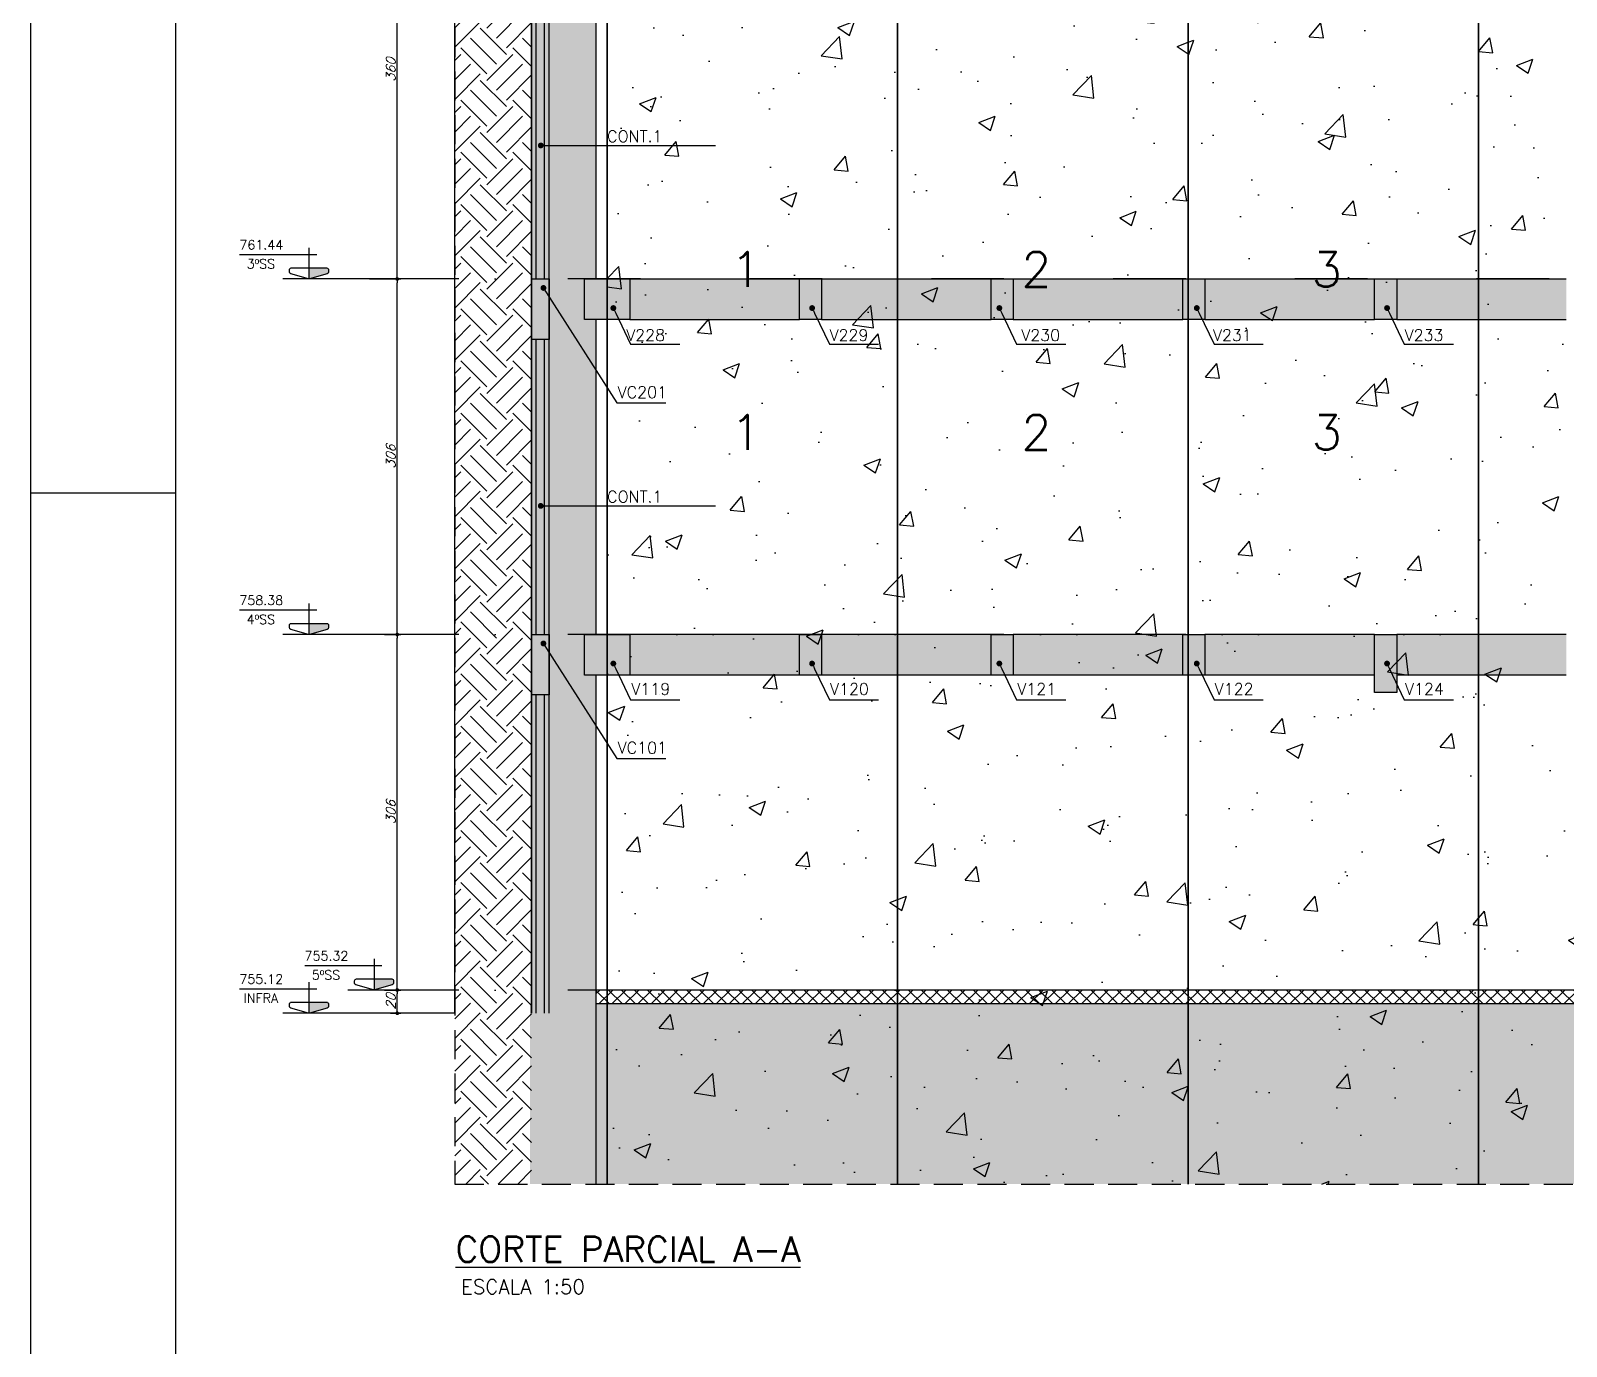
# Model space of a CAD drawing. Header units: millimetres. Extents: x 0 to 8720, y 0 to 4500.
# Drawn here: x 0 to 1322, y 2235 to 3368 of the extents above; entities that cross this region are included whole.
import ezdxf
from ezdxf import colors
from ezdxf.entities.mleader import LeaderData, LeaderLine
from ezdxf.enums import TextEntityAlignment as Align
from ezdxf.math import Vec2, Vec3

# ---------------------------------------------------------------- set-up
doc = ezdxf.new("R2010")
doc.units = ezdxf.units.MM
doc.header["$LTSCALE"] = 50
doc.linetypes.add('DASHED', pattern=[0.75, 0.5, -0.25])
doc.linetypes.add('DIVIDE2', pattern=[0.625, 0.25, -0.125, 0, -0.125, 0, -0.125])
for name, color, linetype in [('AR-TEXTO_REGUA 120_1-200', 4, 'Continuous'), ('F-AUX', 2, 'Continuous'), ('F-AUX-DET', 2, 'Continuous'), ('F-AUX-RED', 1, 'Continuous'), ('F-CORTE', 4, 'Continuous'), ('F-COTAS', 106, 'Continuous'), ('F-CPC', 1, 'DASHED'), ('F-EIXOS-DET', 1, 'Continuous'), ('F-FUNDAÇÃO-VISTA', 253, 'Continuous'), ('F-MARGEM', 1, 'Continuous'), ('F-MURETA OBRA', 4, 'Continuous'), ('F-NÍVEL-VISTA', 2, 'Continuous'), ('F-PERFIL VISTA', 252, 'Continuous'), ('F-SOLIDO-CORTE', 71, 'Continuous'), ('F-TEXTO', 6, 'Continuous'), ('F-TEXTO-YELLOW', 2, 'Continuous'), ('F-VISTA', 2, 'Continuous'), ('F-VISTA SÓLIDO', 254, 'Continuous')]:
    doc.layers.add(name, color=color, linetype=linetype)
doc.styles.add('CP-TEXT-INCL', font='simplex.shx', dxfattribs={"oblique": 20})
doc.styles.add('MCP', font='simplex.shx')
doc.styles.add('REGUA-120-esc1_200', font='simplex.shx', dxfattribs={"height": 0.6})
doc.styles.add('ROMANS', font='simplex.shx')
doc.styles.get("Standard").update_dxf_attribs({"font": 'txt.shx'})
doc.dimstyles.new('CP-COTAS-50', dxfattribs={"dimscale": 0.64, "dimtxt": 12.5, "dimasz": 5, "dimexe": 5, "dimexo": 5, "dimgap": 2.5, "dimtad": 1, "dimdec": 1, "dimdsep": 46, "dimtxsty": 'CP-TEXT-INCL', "dimblk1": 'DOT', "dimblk2": 'DOT', "dimsah": 1, "dimcen": 9, "dimclrd": 256, "dimclre": 256, "dimclrt": 256, "dimadec": 0, "dimazin": 0, "dimtfac": 1, "dimtdec": 1, "dimtmove": 2, "dimatfit": 3, "dimldrblk": 'DOT', "dimfxl": 5, "dimtolj": 1, "dimarcsym": 0})

# ---------------------------------------------------------------- blocks, each defined once
blk = doc.blocks.new('_DOT')
at = {"color": 0, "linetype": 'ByBlock'}
blk.add_line((-0.5, 0), (-1, 0), dxfattribs=at)
at = {"color": 0, "linetype": 'ByBlock', "const_width": 0.5}
blk.add_lwpolyline([(-0.25, 0, 1), (0.25, 0, 1)], format="xyb", close=True, dxfattribs=at)
blk = doc.blocks.new('A0-3L_900')
at = {"layer": 'F-MARGEM', "color": 2}
blk.add_line((0, 59.4), (2.5, 59.4), dxfattribs=at)
blk.add_lwpolyline([(0, 0), (0, 90), (174.4, 90), (174.4, 0)], close=True, dxfattribs=at)
at = {"layer": 'F-MARGEM', "color": 7}
blk.add_lwpolyline([(2.5, 89), (173.4, 89), (173.4, 1), (2.5, 1)], close=True, dxfattribs=at)
blk = doc.blocks.new('Nível - Vista')
at = {"layer": 'F-NÍVEL-VISTA'}
blk.add_hatch(color=71, dxfattribs=at).paths.add_polyline_path([(0, 0.238), (-0.38, 0.238, 0.414214), (-0.42, 0.198), (-0.42, 0.148, 0.331206), (-0.391, 0.11), (-0.011, 0.002, 0.072993), (0, 0)])
at = {"layer": 'F-NÍVEL-VISTA', "color": 2}
for p, q in [((0, 0.67), (0, 0)), ((-0.168, 0.521), (1.493, 0.521))]:
    blk.add_line(p, q, dxfattribs=at)
blk.add_lwpolyline([(-0.011, 0.002, 0.146769), (0.011, 0.002), (0.391, 0.11, 0.331206), (0.42, 0.148), (0.42, 0.198, 0.414214), (0.38, 0.238), (-0.38, 0.238, 0.414214), (-0.42, 0.198), (-0.42, 0.148, 0.331206), (-0.391, 0.11), (-0.011, 0.002, 0.146769), (0.011, 0.002)], format="xyb", dxfattribs=at)
at = {"layer": 'F-TEXTO', "color": 3, "style": 'MCP'}
for tag, p in [('NÍVEL', (1.026, 0.636)), ('NÍVEL_DETALHE', (1.02, 0.186))]:
    blk.add_attdef(tag, text='', height=0.2, dxfattribs=at).set_placement(p, align=Align.CENTER)
blk = doc.blocks.new('*D164')
at = {"layer": 'F-COTAS', "lineweight": -2, "transparency": 16777216}
for p, q in [((291.7, 3154), (318.7, 3154)), ((315.5, 2851.2), (315.5, 3150.8)), ((304.6, 2848), (318.7, 2848))]:
    blk.add_line(p, q, dxfattribs=at)
at = {"layer": 'F-COTAS', "lineweight": -2, "transparency": 16777216, "xscale": 3.2, "yscale": 3.2, "zscale": 3.2}
for p, rotation in [((315.5, 3154), 90), ((315.5, 2848), 270)]:
    blk.add_blockref('_DOT', p, dxfattribs=dict(at, rotation=rotation))
at = {"layer": 'F-COTAS', "transparency": 16777216, "insert": (309.9, 3001), "char_height": 8, "attachment_point": 5, "rotation": 90, "style": 'CP-TEXT-INCL'}
blk.add_mtext('\\A1;306', dxfattribs=at)
blk = doc.blocks.new('*D165')
at = {"layer": 'F-COTAS', "lineweight": -2, "transparency": 16777216}
for p, q in [((273, 3514), (318.7, 3514)), ((315.5, 3157.2), (315.5, 3510.8)), ((291.7, 3154), (318.7, 3154))]:
    blk.add_line(p, q, dxfattribs=at)
at = {"layer": 'F-COTAS', "lineweight": -2, "transparency": 16777216, "xscale": 3.2, "yscale": 3.2, "zscale": 3.2}
for p, rotation in [((315.5, 3514), 90), ((315.5, 3154), 270)]:
    blk.add_blockref('_DOT', p, dxfattribs=dict(at, rotation=rotation))
at = {"layer": 'F-COTAS', "transparency": 16777216, "insert": (309.9, 3334), "char_height": 8, "attachment_point": 5, "rotation": 90, "style": 'CP-TEXT-INCL'}
blk.add_mtext('\\A1;360', dxfattribs=at)
blk = doc.blocks.new('*D171')
at = {"layer": 'F-COTAS', "lineweight": -2, "transparency": 16777216}
for p, q in [((304.6, 2848), (318.7, 2848)), ((315.5, 2545.2), (315.5, 2844.8)), ((304.6, 2542), (318.7, 2542))]:
    blk.add_line(p, q, dxfattribs=at)
at = {"layer": 'F-COTAS', "lineweight": -2, "transparency": 16777216, "xscale": 3.2, "yscale": 3.2, "zscale": 3.2}
for p, rotation in [((315.5, 2848), 90), ((315.5, 2542), 270)]:
    blk.add_blockref('_DOT', p, dxfattribs=dict(at, rotation=rotation))
at = {"layer": 'F-COTAS', "transparency": 16777216, "insert": (309.9, 2695), "char_height": 8, "attachment_point": 5, "rotation": 90, "style": 'CP-TEXT-INCL'}
blk.add_mtext('\\A1;306', dxfattribs=at)
blk = doc.blocks.new('*D170')
at = {"layer": 'F-COTAS', "lineweight": -2, "transparency": 16777216}
for p, q in [((309.8, 2542), (318.7, 2542)), ((315.5, 2525.2), (315.5, 2538.8)), ((309.8, 2522), (318.7, 2522))]:
    blk.add_line(p, q, dxfattribs=at)
at = {"layer": 'F-COTAS', "lineweight": -2, "transparency": 16777216, "xscale": 3.2, "yscale": 3.2, "zscale": 3.2}
for p, rotation in [((315.5, 2542), 90), ((315.5, 2522), 270)]:
    blk.add_blockref('_DOT', p, dxfattribs=dict(at, rotation=rotation))
at = {"layer": 'F-COTAS', "transparency": 16777216, "insert": (309.9, 2532), "char_height": 8, "attachment_point": 5, "rotation": 90, "style": 'CP-TEXT-INCL'}
blk.add_mtext('\\A1;20', dxfattribs=at)

msp = doc.modelspace()

# ---------------------------------------------------------------- hatches: boundary and pattern name
at = {"layer": 'F-AUX'}
h = msp.add_hatch(dxfattribs=at)
h.set_pattern_fill('AR-CONC', color=1, scale=0.05)
h.set_pattern_definition([(50, (1023.148, 120), (9.109233, -0.796954), [0.9525, -10.4775]), (355, (1023.148, 120), (-1.76217, 9.552842), [0.762, -8.38203]), (100.45144, (1023.907, 119.934), (7.347062, 8.755888), [0.8095, -8.904512]), (46.1842, (1023.148, 122.54), (13.553952, -2.102116), [1.42875, -15.71625]), (96.63556, (1024.278, 122.365), (11.870207, 12.371306), [1.21425, -13.35678]), (351.18415, (1023.148, 122.54), (11.870207, 12.371306), [1.143, -12.572987]), (21, (1024.418, 121.905), (7.58072, -5.11326), [0.9525, -10.4775]), (326, (1024.418, 121.905), (3.090101, 9.209398), [0.762, -8.382]), (71.45144, (1025.05, 121.479), (10.67082, 4.096138), [0.8095, -8.904497]), (37.5, (1023.1483, 120), (0.1544302, 4.227752), [0, -8.2804, 0, -8.509, 0, -8.41375]), (7.5, (1023.1483, 120), (3.340983, 5.009029), [0, -4.8514, 0, -8.0899, 0, -3.20675]), (327.5, (1020.3162, 120), (6.7795298, -0.2864372), [0, -3.175, 0, -9.906, 0, -13.1445]), (317.5, (1019.046, 120), (7.406459, 1.271325), [0, -4.1275, 0, -6.5786, 0, -9.3345])])
h.paths.add_polyline_path([(435.21, 3153.99), (442.21, 3153.99), (442.21, 3828), (435.21, 3828)])
h.paths.add_polyline_path([(435.21, 2847.99), (442.21, 2847.99), (442.21, 3101.99), (435.21, 3101.99)])
h.paths.add_polyline_path([(442.21, 2795.99), (435.21, 2795.99), (435.21, 2521.99), (442.21, 2521.99)])
at = {"layer": 'F-AUX-DET'}
h = msp.add_hatch(dxfattribs=at)
h.set_pattern_fill('EARTH', color=252, scale=5, angle=45)
h.set_pattern_definition([(45, (140, 120), (0, 44.90128), [31.75, -31.75]), (45, (131.58, 128.42), (0, 44.90128), [31.75, -31.75]), (45, (123.162, 136.838), (0, 44.90128), [31.75, -31.75]), (135, (123.162, 142.45), (-44.90128, 0), [31.75, -31.75]), (135, (131.58, 150.87), (-44.90128, 0), [31.75, -31.75]), (135, (140, 159.29), (-44.90128, 0), [31.75, -31.75])])
h.paths.add_polyline_path([(431.21, 3864), (365, 3864), (365, 2374.99), (431.21, 2374.99)])
h = msp.add_hatch(dxfattribs=at)
h.set_pattern_fill('EARTH', color=252, scale=5, angle=45)
h.set_pattern_definition([(45, (140, -3746.03), (0, 44.90128), [31.75, -31.75]), (45, (131.58, -3737.61), (0, 44.90128), [31.75, -31.75]), (45, (123.162, -3729.19), (0, 44.90128), [31.75, -31.75]), (135, (123.162, -3723.58), (-44.90128, 0), [31.75, -31.75]), (135, (131.58, -3715.16), (-44.90128, 0), [31.75, -31.75]), (135, (140, -3706.74), (-44.90128, 0), [31.75, -31.75])])
edge = h.paths.add_edge_path(flags=17)
edge.add_arc((3056.46, 2474.7), 10.99, 305, 415)
edge.add_arc((3053.46, 2496.98), 16.21, 305, 415)
edge.add_arc((3055.13, 2521.16), 13.3, 305, 401.62752)
edge.add_line((3065.08, 2529.99), (2969.98, 2529.99))
edge.add_line((2969.98, 2529.99), (2969.98, 2494.99))
edge.add_line((2969.98, 2494.99), (2950.98, 2494.99))
edge.add_line((2950.98, 2494.99), (2950.98, 2529.99))
edge.add_line((2950.98, 2529.99), (2829.01, 2529.99))
edge.add_arc((2839.24, 2524.12), 11.8, 150.11954, 235)
edge.add_arc((2837.88, 2506.73), 9.43, 125, 235)
edge.add_arc((2838.65, 2490.17), 10.78, 125, 235)
edge.add_arc((2841.56, 2468.35), 15.85, 125, 235)
edge.add_arc((2838.15, 2447.25), 9.91, 125, 235)
edge.add_arc((2841.75, 2425.89), 16.17, 125, 235)
edge.add_arc((2841.95, 2418.06), 10.92, 209.70053, 319.70053)
edge.add_arc((2861.33, 2418.73), 13.49, 215, 325)
edge.add_arc((2884.6, 2419.56), 14.92, 215, 325)
edge.add_arc((2907.77, 2418.65), 13.35, 215, 325)
edge.add_arc((2930.56, 2419.3), 14.47, 215, 325)
edge.add_arc((2952.34, 2417.95), 12.12, 215, 325)
edge.add_arc((2969.57, 2416.11), 8.92, 215, 325)
edge.add_arc((2985.02, 2416.69), 9.93, 215, 325)
edge.add_arc((2999.87, 2415.7), 8.2, 215, 325)
edge.add_arc((3017.76, 2418.82), 13.64, 215, 325)
edge.add_arc((3039.32, 2418.27), 12.68, 215, 325)
edge.add_arc((3052.32, 2421.16), 10.49, 255.57323, 365.57323)
edge.add_arc((3057.49, 2429.7), 9.19, 305, 415)
edge.add_arc((3058.03, 2443.99), 8.25, 305, 415)
edge.add_arc((3057.53, 2458.22), 9.13, 305, 415)
h.paths.add_polyline_path([(5698.47, 2488.12), (5791.56, 2488.12), (5791.56, 2519.79), (5698.47, 2519.79)], flags=16)
h.paths.add_polyline_path([(1936.37, 2488.12), (2029.46, 2488.12), (2029.46, 2519.79), (1936.37, 2519.79)], flags=16)
h.paths.add_polyline_path([(2659.61, 2488.91), (2768.42, 2488.91), (2768.42, 2520.58), (2659.61, 2520.58)], flags=16)
h.paths.add_polyline_path([(2887.82, 2481.9), (2916.15, 2481.9), (2916.15, 2496.9), (2887.82, 2496.9)], flags=16)
h.paths.add_polyline_path([(4134.28, 2521.99), (4163.28, 2521.99), (4163.28, 2481.99), (4134.28, 2481.99)], flags=16)
edge = h.paths.add_edge_path()
edge.add_line((7020.78, 2529.99), (3065.08, 2529.99))
edge.add_arc((3055.13, 2521.16), 13.3, -55, 41.62752, ccw=False)
edge.add_arc((3053.46, 2496.98), 16.21, -55, 55, ccw=False)
edge.add_arc((3056.46, 2474.7), 10.99, -55, 55, ccw=False)
edge.add_arc((3057.53, 2458.22), 9.13, -55, 55, ccw=False)
edge.add_arc((3058.03, 2443.99), 8.25, -55, 55, ccw=False)
edge.add_arc((3057.49, 2429.7), 9.19, -55, 55, ccw=False)
edge.add_arc((3052.32, 2421.16), 10.49, -104.42677, 5.57323, ccw=False)
edge.add_arc((3039.32, 2418.27), 12.68, 215, 325, ccw=False)
edge.add_arc((3017.76, 2418.82), 13.64, 215, 325, ccw=False)
edge.add_arc((2999.87, 2415.7), 8.2, 215, 325, ccw=False)
edge.add_arc((2985.02, 2416.69), 9.93, 215, 325, ccw=False)
edge.add_arc((2969.57, 2416.11), 8.92, 215, 325, ccw=False)
edge.add_arc((2952.34, 2417.95), 12.12, 215, 325, ccw=False)
edge.add_arc((2930.56, 2419.3), 14.47, 215, 325, ccw=False)
edge.add_arc((2907.77, 2418.65), 13.35, 215, 325, ccw=False)
edge.add_arc((2884.6, 2419.56), 14.92, 215, 325, ccw=False)
edge.add_arc((2861.33, 2418.73), 13.49, 215, 325, ccw=False)
edge.add_arc((2841.95, 2418.06), 10.92, 209.70053, 319.70053, ccw=False)
edge.add_arc((2841.75, 2425.89), 16.17, 125, 235, ccw=False)
edge.add_arc((2838.15, 2447.25), 9.91, 125, 235, ccw=False)
edge.add_arc((2841.56, 2468.35), 15.85, 125, 235, ccw=False)
edge.add_arc((2838.65, 2490.17), 10.78, 125, 235, ccw=False)
edge.add_arc((2837.88, 2506.73), 9.43, 125, 235, ccw=False)
edge.add_arc((2839.24, 2524.12), 11.8, 150.11954, 235, ccw=False)
edge.add_line((2829.01, 2529.99), (429.84, 2529.99))
edge.add_line((429.84, 2529.99), (429.84, 2374.99))
edge.add_line((429.84, 2374.99), (7020.78, 2374.99))
edge.add_line((7020.78, 2374.99), (7020.78, 2529.99))
at = {"layer": 'F-AUX-RED'}
h = msp.add_hatch(dxfattribs=at)
h.set_pattern_fill('ANSI37', color=256, scale=2.5)
h.set_pattern_definition([(45, (140, -3746.029), (-5.61266, 5.61266), []), (135, (140, -3746.029), (-5.61266, -5.61266), [])])
h.paths.add_polyline_path([(2950.98, 2541.99), (2750.28, 2541.99), (486.8, 2541.99), (486.8, 2529.99), (2950.98, 2529.99)])
at = {"layer": 'F-PERFIL VISTA'}
h = msp.add_hatch(dxfattribs=at)
h.set_pattern_fill('AR-CONC', color=256, scale=0.8)
h.paths.add_polyline_path([(746.28, 3673.99), (496.28, 3673.99), (496.28, 2374.99), (746.28, 2374.99)], flags=17)
h.paths.add_polyline_path([(1246.28, 3799.99), (1246.28, 3848.99), (486.28, 3848.99), (486.28, 3799.99), (496.28, 3799.99), (496.28, 3673.99), (746.28, 3673.99), (746.28, 2374.99), (1246.28, 2374.99)])
h.paths.add_polyline_path([(1246.28, 3673.99), (996.28, 3673.99), (996.28, 2374.99), (1246.28, 2374.99)], flags=17)
at = {"layer": 'F-PERFIL VISTA', "ltscale": 2}
h = msp.add_hatch(dxfattribs=at)
h.set_pattern_fill('AR-CONC', color=256, scale=0.8)
h.paths.add_polyline_path([(1721.28, 3673.99), (1246.28, 3673.99), (1246.28, 2374.99), (1721.28, 2374.99)])
h.paths.add_polyline_path([(1721.28, 3848.99), (1246.28, 3848.99), (1246.28, 3799.99), (1246.28, 3673.99), (1721.28, 3673.99)])
h = msp.add_hatch(dxfattribs=at)
h.set_pattern_fill('AR-CONC', color=256, scale=0.8)
h.paths.add_polyline_path([(1246.28, 3673.99), (996.28, 3673.99), (996.28, 2374.99), (1246.28, 2374.99)])
at = {"layer": 'F-SOLIDO-CORTE'}
h = msp.add_hatch(color=256, dxfattribs=at)
h.dxf.hatch_style = 1
h.paths.add_polyline_path([(431.21, 3153.99), (435.21, 3153.99), (435.21, 3828), (431.21, 3828)])
h.paths.add_polyline_path([(431.21, 2847.99), (435.21, 2847.99), (435.21, 3101.99), (431.21, 3101.99)])
h.paths.add_polyline_path([(435.21, 2795.99), (431.21, 2795.99), (431.21, 2521.99), (435.21, 2521.99)])
h = msp.add_hatch(color=256, dxfattribs=at)
h.dxf.hatch_style = 1
h.paths.add_polyline_path([(442.21, 3153.99), (446.21, 3153.99), (446.21, 3828), (442.21, 3828)])
h.paths.add_polyline_path([(446.21, 2795.99), (442.21, 2795.99), (442.21, 2521.99), (446.21, 2521.99)])
h.paths.add_polyline_path([(442.21, 2847.99), (446.21, 2847.99), (446.21, 3101.99), (442.21, 3101.99)])
h = msp.add_hatch(color=256, dxfattribs=at)
h.dxf.hatch_style = 1
h.paths.add_polyline_path([(446.21, 3153.99), (431.21, 3153.99), (431.21, 3101.99), (446.21, 3101.99)])
h = msp.add_hatch(color=256, dxfattribs=at)
h.dxf.hatch_style = 1
h.paths.add_polyline_path([(515.78, 3118.99), (493.57, 3118.99), (476.78, 3118.99), (476.78, 3139.67), (476.78, 3153.99), (492.74, 3153.99), (515.78, 3153.99), (515.78, 3131.91)])
h = msp.add_hatch(color=256, dxfattribs=at)
h.dxf.hatch_style = 1
h.paths.add_polyline_path([(680.83, 3118.99), (673.82, 3118.99), (661.83, 3118.99), (661.83, 3141.08), (661.83, 3153.99), (673.82, 3153.99), (680.83, 3153.99), (680.83, 3131.91)])
h = msp.add_hatch(color=256, dxfattribs=at)
h.dxf.hatch_style = 1
h.paths.add_polyline_path([(845.83, 3118.99), (838.82, 3118.99), (826.83, 3118.99), (826.83, 3141.08), (826.83, 3153.99), (838.82, 3153.99), (845.83, 3153.99), (845.83, 3131.91)])
h = msp.add_hatch(color=256, dxfattribs=at)
h.dxf.hatch_style = 1
h.paths.add_polyline_path([(1010.83, 3118.99), (1003.82, 3118.99), (991.83, 3118.99), (991.83, 3141.08), (991.83, 3153.99), (1003.82, 3153.99), (1010.83, 3153.99), (1010.83, 3131.91)])
h = msp.add_hatch(color=256, dxfattribs=at)
h.dxf.hatch_style = 1
h.paths.add_polyline_path([(1175.83, 3118.99), (1168.82, 3118.99), (1156.83, 3118.99), (1156.83, 3141.08), (1156.83, 3153.99), (1168.82, 3153.99), (1175.83, 3153.99), (1175.83, 3131.91)])
h = msp.add_hatch(color=256, dxfattribs=at)
h.dxf.hatch_style = 1
h.paths.add_polyline_path([(446.21, 2847.99), (431.21, 2847.99), (431.21, 2795.99), (446.21, 2795.99)])
h = msp.add_hatch(color=256, dxfattribs=at)
h.dxf.hatch_style = 1
h.paths.add_polyline_path([(515.78, 2812.99), (493.57, 2812.99), (476.78, 2812.99), (476.78, 2833.67), (476.78, 2847.99), (492.74, 2847.99), (515.78, 2847.99), (515.78, 2825.91)])
h = msp.add_hatch(color=256, dxfattribs=at)
h.dxf.hatch_style = 1
h.paths.add_polyline_path([(680.83, 2812.99), (673.82, 2812.99), (661.83, 2812.99), (661.83, 2835.08), (661.83, 2847.99), (673.82, 2847.99), (680.83, 2847.99), (680.83, 2825.91)])
h = msp.add_hatch(color=256, dxfattribs=at)
h.dxf.hatch_style = 1
h.paths.add_polyline_path([(845.83, 2812.99), (838.82, 2812.99), (826.83, 2812.99), (826.83, 2835.08), (826.83, 2847.99), (838.82, 2847.99), (845.83, 2847.99), (845.83, 2825.91)])
h = msp.add_hatch(color=256, dxfattribs=at)
h.dxf.hatch_style = 1
h.paths.add_polyline_path([(1010.83, 2812.99), (1003.82, 2812.99), (991.83, 2812.99), (991.83, 2835.08), (991.83, 2847.99), (1003.82, 2847.99), (1010.83, 2847.99), (1010.83, 2825.91)])
h = msp.add_hatch(color=256, dxfattribs=at)
h.dxf.hatch_style = 1
h.paths.add_polyline_path([(1175.83, 2797.99), (1168.82, 2797.99), (1156.83, 2797.99), (1156.83, 2835.08), (1156.83, 2847.99), (1168.82, 2847.99), (1175.83, 2847.99), (1175.83, 2825.91)])
at = {"layer": 'F-VISTA SÓLIDO'}
h = msp.add_hatch(color=254, dxfattribs=at)
h.dxf.hatch_style = 1
h.paths.add_polyline_path([(446.21, 2521.99), (486.8, 2521.99), (486.8, 2812.99), (476.78, 2812.99), (476.78, 2833.67), (476.78, 2847.99), (486.8, 2847.99), (486.8, 3118.99), (476.78, 3118.99), (476.78, 3139.67), (476.78, 3153.99), (486.8, 3153.99), (486.8, 3479), (476.78, 3479), (476.78, 3514), (486.83, 3514), (486.83, 3696.25), (486.83, 3730), (486.83, 3849), (486.74, 3849), (481.19, 3849), (446.25, 3849), (446.25, 3576.97), (446.25, 3514), (446.21, 3218.78), (446.21, 3154), (446.21, 2903.06), (446.21, 2847.99)])
h = msp.add_hatch(color=254, dxfattribs=at)
h.dxf.hatch_style = 1
h.paths.add_polyline_path([(661.83, 3141.08), (661.83, 3153.99), (515.78, 3153.99), (515.78, 3131.91), (515.78, 3118.99), (661.83, 3118.99)])
h = msp.add_hatch(color=254, dxfattribs=at)
h.dxf.hatch_style = 1
h.paths.add_polyline_path([(826.83, 3141.08), (826.83, 3153.99), (680.83, 3153.99), (680.83, 3131.91), (680.83, 3118.99), (826.83, 3118.99)])
h = msp.add_hatch(color=254, dxfattribs=at)
h.dxf.hatch_style = 1
h.paths.add_polyline_path([(991.83, 3141.08), (991.83, 3153.99), (845.83, 3153.99), (845.83, 3131.91), (845.83, 3118.99), (991.83, 3118.99)])
h = msp.add_hatch(color=254, dxfattribs=at)
h.dxf.hatch_style = 1
h.paths.add_polyline_path([(1156.83, 3141.08), (1156.83, 3153.99), (1010.83, 3153.99), (1010.83, 3131.91), (1010.83, 3118.99), (1156.83, 3118.99)])
h = msp.add_hatch(color=254, dxfattribs=at)
h.dxf.hatch_style = 1
h.paths.add_polyline_path([(1321.83, 3153.99), (1175.83, 3153.99), (1175.83, 3131.91), (1175.83, 3118.99), (1321.83, 3118.99), (1321.83, 3141.08)])
h = msp.add_hatch(color=256, dxfattribs=at)
h.dxf.hatch_style = 1
h.paths.add_polyline_path([(661.83, 2835.08), (661.83, 2847.99), (520.58, 2847.99), (515.78, 2847.99), (515.78, 2825.91), (515.78, 2812.99), (520.58, 2812.99), (536.74, 2812.99), (661.83, 2812.99)])
h = msp.add_hatch(color=256, dxfattribs=at)
h.dxf.hatch_style = 1
h.paths.add_polyline_path([(826.83, 2835.08), (826.83, 2847.99), (680.83, 2847.99), (680.83, 2825.91), (680.83, 2812.99), (697.53, 2812.99), (826.83, 2812.99)])
h = msp.add_hatch(color=256, dxfattribs=at)
h.dxf.hatch_style = 1
h.paths.add_polyline_path([(991.83, 2835.08), (991.83, 2847.99), (981.28, 2847.99), (845.83, 2847.99), (845.83, 2825.91), (845.83, 2812.99), (861.33, 2812.99), (981.28, 2812.99), (985.58, 2812.99), (991.83, 2812.99)])
h = msp.add_hatch(color=256, dxfattribs=at)
h.dxf.hatch_style = 1
h.paths.add_polyline_path([(1156.83, 2835.08), (1156.83, 2847.99), (1021.28, 2847.99), (1010.83, 2847.99), (1010.83, 2825.91), (1010.83, 2812.99), (1021.28, 2812.99), (1036.79, 2812.99), (1156.83, 2812.99)])
h = msp.add_hatch(color=256, dxfattribs=at)
h.dxf.hatch_style = 1
h.paths.add_polyline_path([(1321.83, 2835.08), (1321.83, 2847.99), (1175.83, 2847.99), (1175.83, 2825.91), (1175.83, 2812.99), (1192.53, 2812.99), (1321.83, 2812.99)])

# ---------------------------------------------------------------- linework, layer by layer
at = {"layer": 'F-AUX', "color": 1, "linetype": 'DASHED'}
msp.add_lwpolyline([(7095.78, 2374.99), (7095.78, 4420), (365, 4420), (365, 2374.99)], close=True, dxfattribs=at)
at = {"layer": 'F-AUX-DET', "color": 252}
msp.add_line((431.21, 3864), (431.21, 2521.99), dxfattribs=at)
msp.add_lwpolyline([(365, 2521.99), (365, 3864)], dxfattribs=at)
msp.add_lwpolyline([(365, 2521.99), (365, 3864)], dxfattribs=at)
at = {"layer": 'F-AUX-RED'}
for points in [[(2750.28, 2541.99), (486.8, 2541.99)], [(2950.98, 2529.99), (486.8, 2529.99)]]:
    msp.add_lwpolyline(points, dxfattribs=at)
at = {"layer": 'F-CORTE'}
for p, q in [((431.21, 2521.99), (431.21, 3812)), ((435.21, 3153.99), (435.21, 3812)), ((442.21, 3153.99), (442.21, 3812)), ((446.21, 2521.99), (446.21, 3812)), ((435.21, 2847.99), (435.21, 3101.99)), ((442.21, 2847.99), (442.21, 3101.99)), ((435.21, 2521.99), (435.21, 2795.99)), ((442.21, 2521.99), (442.21, 2795.99))]:
    msp.add_line(p, q, dxfattribs=at)
for points in [[(431.21, 3153.99), (446.21, 3153.99), (446.21, 3101.99), (431.21, 3101.99), (431.21, 3153.99)], [(431.21, 2847.99), (446.21, 2847.99), (446.21, 2795.99), (431.21, 2795.99), (431.21, 2847.99)]]:
    msp.add_lwpolyline(points, dxfattribs=at)
for points in [[(515.78, 3118.99), (493.57, 3118.99), (476.78, 3118.99), (476.78, 3139.67), (476.78, 3153.99), (492.74, 3153.99), (515.78, 3153.99), (515.78, 3131.91)], [(680.83, 3118.99), (673.82, 3118.99), (661.83, 3118.99), (661.83, 3141.08), (661.83, 3153.99), (673.82, 3153.99), (680.83, 3153.99), (680.83, 3131.91)], [(845.83, 3118.99), (838.82, 3118.99), (826.83, 3118.99), (826.83, 3141.08), (826.83, 3153.99), (838.82, 3153.99), (845.83, 3153.99), (845.83, 3131.91)], [(1010.83, 3118.99), (1003.82, 3118.99), (991.83, 3118.99), (991.83, 3141.08), (991.83, 3153.99), (1003.82, 3153.99), (1010.83, 3153.99), (1010.83, 3131.91)], [(1175.83, 3118.99), (1168.82, 3118.99), (1156.83, 3118.99), (1156.83, 3141.08), (1156.83, 3153.99), (1168.82, 3153.99), (1175.83, 3153.99), (1175.83, 3131.91)], [(515.78, 2812.99), (493.57, 2812.99), (476.78, 2812.99), (476.78, 2833.67), (476.78, 2847.99), (492.74, 2847.99), (515.78, 2847.99), (515.78, 2825.91)], [(680.83, 2812.99), (673.82, 2812.99), (661.83, 2812.99), (661.83, 2835.08), (661.83, 2847.99), (673.82, 2847.99), (680.83, 2847.99), (680.83, 2825.91)], [(845.83, 2812.99), (838.82, 2812.99), (826.83, 2812.99), (826.83, 2835.08), (826.83, 2847.99), (838.82, 2847.99), (845.83, 2847.99), (845.83, 2825.91)], [(1010.83, 2812.99), (1003.82, 2812.99), (991.83, 2812.99), (991.83, 2835.08), (991.83, 2847.99), (1003.82, 2847.99), (1010.83, 2847.99), (1010.83, 2825.91)], [(1175.83, 2797.99), (1168.82, 2797.99), (1156.83, 2797.99), (1156.83, 2835.08), (1156.83, 2847.99), (1168.82, 2847.99), (1175.83, 2847.99), (1175.83, 2825.91)]]:
    msp.add_lwpolyline(points, close=True, dxfattribs=at)
at = {"layer": 'F-CPC'}
for p, q in [((496.28, 2374.99), (496.28, 3848.99)), ((746.28, 2374.99), (746.28, 3848.99)), ((996.28, 2374.99), (996.28, 3848.99)), ((1246.28, 2374.99), (1246.28, 3848.99))]:
    msp.add_line(p, q, dxfattribs=at)
at = {"layer": 'F-EIXOS-DET', "color": 1, "linetype": 'DIVIDE2', "ltscale": 5}
for p, q in [((7095.78, 3153.99), (365, 3153.99)), ((7095.78, 2847.99), (365, 2847.99)), ((7095.78, 2541.99), (365, 2541.99))]:
    msp.add_line(p, q, dxfattribs=at)
at = {"layer": 'F-EIXOS-DET', "color": 1, "ltscale": 5}
for points in [[(365, 3153.99), (217.03, 3153.99)], [(365, 2847.99), (217.03, 2847.99)], [(365, 2541.99), (273.11, 2541.99)], [(365, 2521.99), (217.03, 2521.99)]]:
    msp.add_lwpolyline(points, dxfattribs=at)
at = {"layer": 'F-FUNDAÇÃO-VISTA'}
for p, q in [((496.28, 2374.99), (496.28, 3799.99)), ((746.28, 2374.99), (746.28, 3799.99)), ((746.28, 2374.99), (746.28, 3799.99)), ((996.28, 2374.99), (996.28, 3799.99)), ((996.28, 2374.99), (996.28, 3799.99)), ((1246.28, 2374.99), (1246.28, 3799.99)), ((1246.28, 2374.99), (1246.28, 3799.99))]:
    msp.add_line(p, q, dxfattribs=at)
at = {"layer": 'F-MURETA OBRA'}
for points in [[(496.28, 3968.99), (496.28, 2374.99)], [(746.28, 3968.99), (746.28, 2374.99)], [(996.28, 3968.99), (996.28, 2374.99)], [(1246.28, 3968.99), (1246.28, 2374.99)]]:
    msp.add_lwpolyline(points, dxfattribs=at)
at = {"layer": 'F-VISTA', "linetype": 'Continuous'}
for p, q in [((486.8, 3154), (486.8, 3479)), ((486.8, 2847.99), (486.8, 3118.99)), ((520.58, 2847.99), (515.78, 2847.99)), ((661.83, 2847.99), (520.58, 2847.99)), ((826.83, 2847.99), (680.83, 2847.99)), ((981.28, 2847.99), (845.83, 2847.99)), ((991.83, 2847.99), (981.28, 2847.99)), ((1021.28, 2847.99), (1010.83, 2847.99)), ((1156.83, 2847.99), (1021.28, 2847.99)), ((1321.83, 2847.99), (1175.83, 2847.99)), ((486.8, 2797.36), (486.8, 2812.99)), ((520.58, 2812.99), (515.78, 2812.99)), ((536.74, 2812.99), (520.58, 2812.99)), ((661.83, 2812.99), (536.74, 2812.99)), ((697.53, 2812.99), (680.83, 2812.99)), ((826.83, 2812.99), (697.53, 2812.99)), ((861.33, 2812.99), (845.83, 2812.99)), ((981.28, 2812.99), (861.33, 2812.99)), ((985.58, 2812.99), (981.28, 2812.99)), ((991.83, 2812.99), (985.58, 2812.99)), ((1021.28, 2812.99), (1010.83, 2812.99)), ((1036.79, 2812.99), (1021.28, 2812.99)), ((1156.83, 2812.99), (1036.79, 2812.99)), ((1192.53, 2812.99), (1175.83, 2812.99)), ((1321.83, 2812.99), (1192.53, 2812.99)), ((486.8, 2374.99), (486.8, 2797.36))]:
    msp.add_line(p, q, dxfattribs=at)
at = {"layer": 'F-VISTA'}
for points in [[(515.78, 3153.99), (661.83, 3153.99)], [(680.83, 3153.99), (826.83, 3153.99)], [(845.83, 3153.99), (991.83, 3153.99)], [(1010.83, 3153.99), (1156.83, 3153.99)], [(1175.83, 3153.99), (1321.83, 3153.99)], [(515.78, 3118.99), (661.83, 3118.99)], [(680.83, 3118.99), (826.83, 3118.99)], [(845.83, 3118.99), (991.83, 3118.99)], [(1010.83, 3118.99), (1156.83, 3118.99)], [(1175.83, 3118.99), (1321.83, 3118.99)]]:
    msp.add_lwpolyline(points, dxfattribs=at)

# ---------------------------------------------------------------- block references
at = {"layer": 'F-MARGEM', "xscale": 50, "yscale": 50, "zscale": 50}
msp.add_blockref('A0-3L_900', (0, 0), dxfattribs=at)
at = {"layer": 'F-NÍVEL-VISTA', "linetype": 'Continuous'}
ref = msp.add_blockref('Nível - Vista', (239.53, 3153.99), dxfattribs=dict(at, xscale=-40, yscale=40, zscale=40))
ref.add_attrib('NÍVEL', '761.44', dxfattribs={"layer": 'F-TEXTO', "color": 3, "height": 8, "style": 'MCP'}).set_placement((198.48, 3179.42), align=Align.CENTER)
ref = msp.add_blockref('Nível - Vista', (239.53, 2847.99), dxfattribs=dict(at, xscale=-40, yscale=40, zscale=40))
ref.add_attrib('NÍVEL', '758.38', dxfattribs={"layer": 'F-TEXTO', "color": 3, "height": 8, "style": 'MCP'}).set_placement((198.48, 2873.42), align=Align.CENTER)
ref = msp.add_blockref('Nível - Vista', (295.61, 2542), dxfattribs=dict(at, xscale=-40, yscale=40, zscale=40))
ref.add_attrib('NÍVEL', '755.32', dxfattribs={"layer": 'F-TEXTO', "color": 3, "height": 8, "style": 'MCP'}).set_placement((254.56, 2567.43), align=Align.CENTER)
ref = msp.add_blockref('Nível - Vista', (239.53, 2522), dxfattribs=dict(at, xscale=-40, yscale=40, zscale=40))
ref.add_attrib('NÍVEL', '755.12', dxfattribs={"layer": 'F-TEXTO', "color": 3, "height": 8, "style": 'MCP'}).set_placement((198.48, 2547.43), align=Align.CENTER)

# ---------------------------------------------------------------- texts
at = {"layer": 'AR-TEXTO_REGUA 120_1-200', "color": 2, "style": 'REGUA-120-esc1_200'}
msp.add_text('ESCALA 1:50', height=12.5, dxfattribs=at).set_placement((370.43, 2280.35))
msp.add_text('ESCALA 1:50', height=12.5, dxfattribs=at).set_placement((370.43, 2280.35))
at = {"layer": 'F-CPC', "char_height": 30, "attachment_point": 1}
for s, insert in [('1', (602.8, 3177.35)), ('2', (852.8, 3177.35)), ('3', (1102.8, 3177.35))]:
    msp.add_mtext_dynamic_manual_height_columns(s, width=540.7942, gutter_width=12.5, heights=[0], dxfattribs=dict(at, insert=insert))
at = {"layer": 'F-MURETA OBRA', "char_height": 30, "attachment_point": 1}
for s, insert in [('1', (602.8, 3036.99)), ('2', (852.8, 3036.99)), ('3', (1102.8, 3036.99))]:
    msp.add_mtext_dynamic_manual_height_columns(s, width=540.7942, gutter_width=12.5, heights=[0], dxfattribs=dict(at, insert=insert))
at = {"layer": 'F-TEXTO', "color": 3, "style": 'MCP'}
for s, p in [('3ºSS', (198.14, 3163)), ('4ºSS', (198.14, 2857)), ('5ºSS', (254.21, 2551)), ('INFRA', (198.14, 2531))]:
    msp.add_text(s, height=8, dxfattribs=at).set_placement(p, align=Align.CENTER)
at = {"layer": 'F-TEXTO', "style": 'ROMANS'}
msp.add_text('%%UCORTE PARCIAL A-A', height=21.875, dxfattribs=at).set_placement((365.59, 2307.96))
at = {"layer": 'F-TEXTO-YELLOW', "style": 'MCP'}
for s, p in [('CONT.1', (496.22, 3271.83)), ('V228', (512.61, 3100.65)), ('V229', (687.66, 3100.65)), ('V230', (852.66, 3100.65)), ('V231', (1017.66, 3100.65)), ('V233', (1182.66, 3100.65)), ('VC201', (505.27, 3051.5)), ('CONT.1', (496.22, 2961.58)), ('V119', (517.04, 2796.14)), ('V120', (688.13, 2796.14)), ('V121', (849.33, 2796.14)), ('V122', (1019.25, 2796.14)), ('V124', (1183.06, 2796.14)), ('VC101', (505.27, 2745.5))]:
    msp.add_text(s, height=10, dxfattribs=at).set_placement(p)

# ---------------------------------------------------------------- dimensions: what is measured, and where the dimension line sits
at = {"layer": 'F-COTAS'}
for base, p1, p2, picture, middle in [((315.5, 3514), (288.49, 3153.99), (269.79, 3514), '*D165', (309.9, 3334)), ((315.5, 3153.99), (301.37, 2847.99), (288.49, 3153.99), '*D164', (309.9, 3000.99)), ((315.5, 2847.99), (301.37, 2541.99), (301.37, 2847.99), '*D171', (309.9, 2694.99)), ((315.5, 2541.99), (306.58, 2521.99), (306.58, 2541.99), '*D170', (309.9, 2531.99))]:
    dim = msp.add_linear_dim(base=base, p1=p1, p2=p2, angle=90, dimstyle='CP-COTAS-50', dxfattribs=at)
    dim.commit()
    dim.dimension.update_dxf_attribs({"geometry": picture, "text_midpoint": middle})

# ---------------------------------------------------------------- leaders
at = {"layer": 'F-AUX-RED'}
ml = msp.add_multileader_mtext('Standard', dxfattribs=at)
ml.set_content('', color=256)
ml.set_leader_properties()
ml.set_arrow_properties(name='DOT')
ml.build(insert=Vec2(0, 0))
ml.multileader.update_dxf_attribs({"text_right_attachment_type": 6, "text_top_attachment_type": 0, "text_bottom_attachment_type": 0, "dogleg_length": 0.36, "arrow_head_size": 5})
ctx = ml.context
ctx.base_point, ctx.char_height, ctx.arrow_head_size, ctx.landing_gap_size, ctx.plane_origin = Vec3(589.46, 3268.91), 0.18, 5, 0.09, Vec3(439.06, 3268.91)
ctx.right_attachment = 6
notes = []
notes.append((ctx, [(0, (1, 1, 0), (499.16, 3268.91), (1, 0), 90.3, [(0, [(439.06, 3268.91)], 256, [])])]))
ctx.mtext.insert, ctx.mtext.flow_direction = Vec3(589.55, 3269), 5
ml = msp.add_multileader_mtext('Standard', dxfattribs=at)
ml.set_content('', color=256)
ml.set_leader_properties()
ml.set_arrow_properties(name='DOT')
ml.build(insert=Vec2(0, 0))
ml.multileader.update_dxf_attribs({"text_right_attachment_type": 6, "text_top_attachment_type": 0, "text_bottom_attachment_type": 0, "dogleg_length": 0.36, "arrow_head_size": 5})
ctx = ml.context
ctx.base_point, ctx.char_height, ctx.arrow_head_size, ctx.landing_gap_size, ctx.plane_origin = Vec3(546.87, 3047.25), 0.18, 5, 0.09, Vec3(489.75, 3078.34)
ctx.right_attachment = 6
notes.append((ctx, [(0, (1, 1, 0), (504.6, 3047.25), (1, 0), 42.26, [(0, [(441.33, 3146.27)], 256, [])])]))
ctx.mtext.insert, ctx.mtext.flow_direction = Vec3(546.96, 3047.34), 5
ml = msp.add_multileader_mtext('Standard', dxfattribs=at)
ml.set_content('', color=256)
ml.set_leader_properties()
ml.set_arrow_properties(name='DOT')
ml.build(insert=Vec2(0, 0))
ml.multileader.update_dxf_attribs({"text_right_attachment_type": 6, "text_top_attachment_type": 0, "text_bottom_attachment_type": 0, "dogleg_length": 0.36, "arrow_head_size": 5})
ctx = ml.context
ctx.base_point, ctx.char_height, ctx.arrow_head_size, ctx.landing_gap_size, ctx.plane_origin = Vec3(558.64, 3097.88), 0.18, 5, 0.09, Vec3(501.53, 3128.98)
ctx.right_attachment = 6
notes.append((ctx, [(0, (1, 1, 0), (516.38, 3097.88), (1, 0), 42.26, [(0, [(501.53, 3128.98)], 256, [])])]))
ctx.mtext.insert, ctx.mtext.flow_direction = Vec3(558.73, 3097.97), 5
ml = msp.add_multileader_mtext('Standard', dxfattribs=at)
ml.set_content('', color=256)
ml.set_leader_properties()
ml.set_arrow_properties(name='DOT')
ml.build(insert=Vec2(0, 0))
ml.multileader.update_dxf_attribs({"text_right_attachment_type": 6, "text_top_attachment_type": 0, "text_bottom_attachment_type": 0, "dogleg_length": 0.36, "arrow_head_size": 5})
ctx = ml.context
ctx.base_point, ctx.char_height, ctx.arrow_head_size, ctx.landing_gap_size, ctx.plane_origin = Vec3(729.73, 3097.88), 0.18, 5, 0.09, Vec3(672.61, 3128.98)
ctx.right_attachment = 6
notes.append((ctx, [(0, (1, 1, 0), (687.47, 3097.88), (1, 0), 42.26, [(0, [(672.61, 3128.98)], 256, [])])]))
ctx.mtext.insert, ctx.mtext.flow_direction = Vec3(729.82, 3097.97), 5
ml = msp.add_multileader_mtext('Standard', dxfattribs=at)
ml.set_content('', color=256)
ml.set_leader_properties()
ml.set_arrow_properties(name='DOT')
ml.build(insert=Vec2(0, 0))
ml.multileader.update_dxf_attribs({"text_right_attachment_type": 6, "text_top_attachment_type": 0, "text_bottom_attachment_type": 0, "dogleg_length": 0.36, "arrow_head_size": 5})
ctx = ml.context
ctx.base_point, ctx.char_height, ctx.arrow_head_size, ctx.landing_gap_size, ctx.plane_origin = Vec3(890.92, 3097.88), 0.18, 5, 0.09, Vec3(833.81, 3128.98)
ctx.right_attachment = 6
notes.append((ctx, [(0, (1, 1, 0), (848.66, 3097.88), (1, 0), 42.26, [(0, [(833.81, 3128.98)], 256, [])])]))
ctx.mtext.insert, ctx.mtext.flow_direction = Vec3(891.01, 3097.97), 5
ml = msp.add_multileader_mtext('Standard', dxfattribs=at)
ml.set_content('', color=256)
ml.set_leader_properties()
ml.set_arrow_properties(name='DOT')
ml.build(insert=Vec2(0, 0))
ml.multileader.update_dxf_attribs({"text_right_attachment_type": 6, "text_top_attachment_type": 0, "text_bottom_attachment_type": 0, "dogleg_length": 0.36, "arrow_head_size": 5})
ctx = ml.context
ctx.base_point, ctx.char_height, ctx.arrow_head_size, ctx.landing_gap_size, ctx.plane_origin = Vec3(1060.85, 3097.88), 0.18, 5, 0.09, Vec3(1003.73, 3128.98)
ctx.right_attachment = 6
notes.append((ctx, [(0, (1, 1, 0), (1018.59, 3097.88), (1, 0), 42.26, [(0, [(1003.73, 3128.98)], 256, [])])]))
ctx.mtext.insert, ctx.mtext.flow_direction = Vec3(1060.94, 3097.97), 5
ml = msp.add_multileader_mtext('Standard', dxfattribs=at)
ml.set_content('', color=256)
ml.set_leader_properties()
ml.set_arrow_properties(name='DOT')
ml.build(insert=Vec2(0, 0))
ml.multileader.update_dxf_attribs({"text_right_attachment_type": 6, "text_top_attachment_type": 0, "text_bottom_attachment_type": 0, "dogleg_length": 0.36, "arrow_head_size": 5})
ctx = ml.context
ctx.base_point, ctx.char_height, ctx.arrow_head_size, ctx.landing_gap_size, ctx.plane_origin = Vec3(1224.66, 3097.88), 0.18, 5, 0.09, Vec3(1167.54, 3128.98)
ctx.right_attachment = 6
notes.append((ctx, [(0, (1, 1, 0), (1182.39, 3097.88), (1, 0), 42.26, [(0, [(1167.54, 3128.98)], 256, [])])]))
ctx.mtext.insert, ctx.mtext.flow_direction = Vec3(1224.75, 3097.97), 5
ml = msp.add_multileader_mtext('Standard', dxfattribs=at)
ml.set_content('', color=256)
ml.set_leader_properties()
ml.set_arrow_properties(name='DOT')
ml.build(insert=Vec2(0, 0))
ml.multileader.update_dxf_attribs({"text_right_attachment_type": 6, "text_top_attachment_type": 0, "text_bottom_attachment_type": 0, "dogleg_length": 0.36, "arrow_head_size": 5})
ctx = ml.context
ctx.base_point, ctx.char_height, ctx.arrow_head_size, ctx.landing_gap_size, ctx.plane_origin = Vec3(589.46, 2958.67), 0.18, 5, 0.09, Vec3(439.06, 2958.67)
ctx.right_attachment = 6
notes.append((ctx, [(0, (1, 1, 0), (499.16, 2958.67), (1, 0), 90.3, [(0, [(439.06, 2958.67)], 256, [])])]))
ctx.mtext.insert, ctx.mtext.flow_direction = Vec3(589.55, 2958.76), 5
ml = msp.add_multileader_mtext('Standard', dxfattribs=at)
ml.set_content('', color=256)
ml.set_leader_properties()
ml.set_arrow_properties(name='DOT')
ml.build(insert=Vec2(0, 0))
ml.multileader.update_dxf_attribs({"text_right_attachment_type": 6, "text_top_attachment_type": 0, "text_bottom_attachment_type": 0, "dogleg_length": 0.36, "arrow_head_size": 5})
ctx = ml.context
ctx.base_point, ctx.char_height, ctx.arrow_head_size, ctx.landing_gap_size, ctx.plane_origin = Vec3(546.87, 2741.25), 0.18, 5, 0.09, Vec3(489.75, 2772.34)
ctx.right_attachment = 6
notes.append((ctx, [(0, (1, 1, 0), (504.6, 2741.25), (1, 0), 42.26, [(0, [(441.33, 2840.27)], 256, [])])]))
ctx.mtext.insert, ctx.mtext.flow_direction = Vec3(546.96, 2741.34), 5
ml = msp.add_multileader_mtext('Standard', dxfattribs=at)
ml.set_content('', color=256)
ml.set_leader_properties()
ml.set_arrow_properties(name='DOT')
ml.build(insert=Vec2(0, 0))
ml.multileader.update_dxf_attribs({"text_right_attachment_type": 6, "text_top_attachment_type": 0, "text_bottom_attachment_type": 0, "dogleg_length": 0.36, "arrow_head_size": 5})
ctx = ml.context
ctx.base_point, ctx.char_height, ctx.arrow_head_size, ctx.landing_gap_size, ctx.plane_origin = Vec3(558.64, 2791.88), 0.18, 5, 0.09, Vec3(501.53, 2822.98)
ctx.right_attachment = 6
notes.append((ctx, [(0, (1, 1, 0), (516.38, 2791.88), (1, 0), 42.26, [(0, [(501.53, 2822.98)], 256, [])])]))
ctx.mtext.insert, ctx.mtext.flow_direction = Vec3(558.73, 2791.97), 5
ml = msp.add_multileader_mtext('Standard', dxfattribs=at)
ml.set_content('', color=256)
ml.set_leader_properties()
ml.set_arrow_properties(name='DOT')
ml.build(insert=Vec2(0, 0))
ml.multileader.update_dxf_attribs({"text_right_attachment_type": 6, "text_top_attachment_type": 0, "text_bottom_attachment_type": 0, "dogleg_length": 0.36, "arrow_head_size": 5})
ctx = ml.context
ctx.base_point, ctx.char_height, ctx.arrow_head_size, ctx.landing_gap_size, ctx.plane_origin = Vec3(729.73, 2791.88), 0.18, 5, 0.09, Vec3(672.61, 2822.98)
ctx.right_attachment = 6
notes.append((ctx, [(0, (1, 1, 0), (687.47, 2791.88), (1, 0), 42.26, [(0, [(672.61, 2822.98)], 256, [])])]))
ctx.mtext.insert, ctx.mtext.flow_direction = Vec3(729.82, 2791.97), 5
ml = msp.add_multileader_mtext('Standard', dxfattribs=at)
ml.set_content('', color=256)
ml.set_leader_properties()
ml.set_arrow_properties(name='DOT')
ml.build(insert=Vec2(0, 0))
ml.multileader.update_dxf_attribs({"text_right_attachment_type": 6, "text_top_attachment_type": 0, "text_bottom_attachment_type": 0, "dogleg_length": 0.36, "arrow_head_size": 5})
ctx = ml.context
ctx.base_point, ctx.char_height, ctx.arrow_head_size, ctx.landing_gap_size, ctx.plane_origin = Vec3(890.92, 2791.88), 0.18, 5, 0.09, Vec3(833.81, 2822.98)
ctx.right_attachment = 6
notes.append((ctx, [(0, (1, 1, 0), (848.66, 2791.88), (1, 0), 42.26, [(0, [(833.81, 2822.98)], 256, [])])]))
ctx.mtext.insert, ctx.mtext.flow_direction = Vec3(891.01, 2791.97), 5
ml = msp.add_multileader_mtext('Standard', dxfattribs=at)
ml.set_content('', color=256)
ml.set_leader_properties()
ml.set_arrow_properties(name='DOT')
ml.build(insert=Vec2(0, 0))
ml.multileader.update_dxf_attribs({"text_right_attachment_type": 6, "text_top_attachment_type": 0, "text_bottom_attachment_type": 0, "dogleg_length": 0.36, "arrow_head_size": 5})
ctx = ml.context
ctx.base_point, ctx.char_height, ctx.arrow_head_size, ctx.landing_gap_size, ctx.plane_origin = Vec3(1060.85, 2791.88), 0.18, 5, 0.09, Vec3(1003.73, 2822.98)
ctx.right_attachment = 6
notes.append((ctx, [(0, (1, 1, 0), (1018.59, 2791.88), (1, 0), 42.26, [(0, [(1003.73, 2822.98)], 256, [])])]))
ctx.mtext.insert, ctx.mtext.flow_direction = Vec3(1060.94, 2791.97), 5
ml = msp.add_multileader_mtext('Standard', dxfattribs=at)
ml.set_content('', color=256)
ml.set_leader_properties()
ml.set_arrow_properties(name='DOT')
ml.build(insert=Vec2(0, 0))
ml.multileader.update_dxf_attribs({"text_right_attachment_type": 6, "text_top_attachment_type": 0, "text_bottom_attachment_type": 0, "dogleg_length": 0.36, "arrow_head_size": 5})
ctx = ml.context
ctx.base_point, ctx.char_height, ctx.arrow_head_size, ctx.landing_gap_size, ctx.plane_origin = Vec3(1224.66, 2791.88), 0.18, 5, 0.09, Vec3(1167.54, 2822.98)
ctx.right_attachment = 6
notes.append((ctx, [(0, (1, 1, 0), (1182.39, 2791.88), (1, 0), 42.26, [(0, [(1167.54, 2822.98)], 256, [])])]))
ctx.mtext.insert, ctx.mtext.flow_direction = Vec3(1224.75, 2791.97), 5
for ctx, leaders in notes:
    for number, flags, end, landing, length, lines in leaders:
        leader = LeaderData()
        leader.index, (leader.has_last_leader_line, leader.has_dogleg_vector, leader.attachment_direction) = number, flags
        leader.last_leader_point, leader.dogleg_vector, leader.dogleg_length = Vec3(end), Vec3(landing), length
        for number, points, colour, breaks in lines:
            line = LeaderLine()
            line.index, line.vertices, line.color, line.breaks = number, Vec3.list(points), colors.encode_raw_color(colour), breaks
            leader.lines.append(line)
        ctx.leaders.append(leader)

doc.saveas('drawing.dxf')
